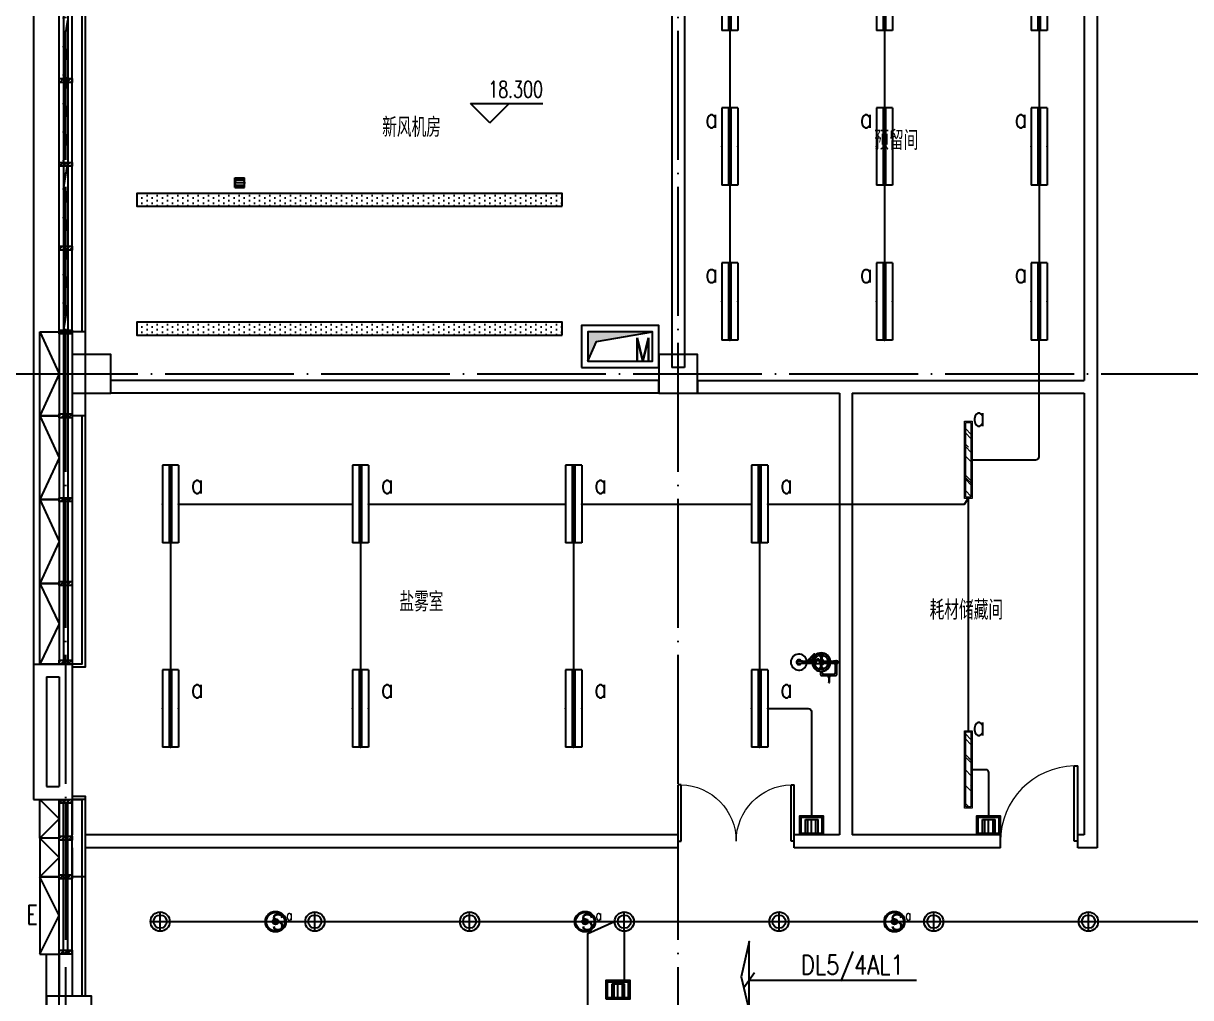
# Model space of a CAD drawing. Extents: x -621157 to 1764546, y -106808 to 741893.
# Drawn here: x 370266 to 388373, y 310325 to 325437 of the extents above; entities that cross this region are included whole.
import ezdxf
from ezdxf.enums import TextEntityAlignment as Align

# ---------------------------------------------------------------- set-up
doc = ezdxf.new("R2010")
doc.units = 0
doc.header["$LTSCALE"] = 1000
doc.header["$MEASUREMENT"] = 0
doc.linetypes.add('XREF-A-101-平面图_t3$0$__DASH', pattern=[0.35, 0.25, -0.1])
doc.linetypes.add('XREF-A-101-平面图_t3$0$DOTE', pattern=[2.42, 2, -0.2, 0.02, -0.2])
for name, color, linetype in [('0-底图', 7, 'Continuous'), ('A-吊顶图及精装修区域', 7, 'Continuous'), ('EQUIP-照明', 3, 'Continuous'), ('I-LIGHT', 3, 'Continuous'), ('SIG_TEXT', 2, 'Continuous'), ('WIRE-控制', 6, 'Continuous'), ('WIRE-照明', 4, 'Continuous'), ('XREF-A-101-平面图_t3$0$1212121', 8, 'Continuous'), ('XREF-A-101-平面图_t3$0$A-COLUMN', 8, 'Continuous'), ('XREF-A-101-平面图_t3$0$A-CURTWALL', 8, 'Continuous'), ('XREF-A-101-平面图_t3$0$A-DIM_ELEV', 8, 'Continuous'), ('XREF-A-101-平面图_t3$0$A-DIM_LEAD', 3, 'Continuous'), ('XREF-A-101-平面图_t3$0$A-DOTE', 8, 'Continuous'), ('XREF-A-101-平面图_t3$0$A-PUB_HATCH', 8, 'Continuous'), ('XREF-A-101-平面图_t3$0$A-RAIL', 8, 'Continuous'), ('XREF-A-101-平面图_t3$0$A-ROOM-CH', 8, 'Continuous'), ('XREF-A-101-平面图_t3$0$A-SEE', 8, 'Continuous'), ('XREF-A-101-平面图_t3$0$A-WALL', 8, 'Continuous'), ('XREF-A-101-平面图_t3$0$A-WALL-FILL', 8, 'Continuous'), ('XREF-A-101-平面图_t3$0$A-WINDOW', 8, 'Continuous'), ('XREF-A-101-平面图_t3$0$A-开启符号', 8, 'Continuous'), ('XREF-A-101-平面图_t3$0$A-背衬铝板', 8, 'Continuous'), ('XREF-A-101-平面图_t3$0$M-HOLE', 8, 'Continuous'), ('XREF-A-101-平面图_t3$0$PUB_TEXT', 8, 'Continuous'), ('XREF-A-101-平面图_t3$0$家具-实验室家具', 8, 'Continuous'), ('控制系统', 6, 'Continuous')]:
    doc.layers.add(name, color=color, linetype=linetype)
doc.layers.add('弱电设备层', color=1, linetype='Continuous', lineweight=9)
doc.layers.add('灯具图例与顶面填充$0$I-C-light', color=3, linetype='Continuous', lineweight=13)
doc.styles.add('_TEL_DIM', font='SIMPLEX', dxfattribs={"width": 0.8, "height": 3.5, "bigfont": 'HZTXT'})
doc.styles.add('DIM_FONT', font='ROMANS', dxfattribs={"width": 0.8, "bigfont": 'HZDXC'})
doc.styles.add('XREF-A-101-平面图_t3$0$-HZDXCROMANS', font='ROMANS.shx', dxfattribs={"bigfont": 'HZDXC.shx'})
doc.styles.add('XREF-A-101-平面图_t3$0$_TCH_DIM', font='SIMPLEX', dxfattribs={"bigfont": 'GBCBIG'})
doc.styles.add('XREF-A-101-平面图_t3$0$A-STANDARD', font='SIMPLEX', dxfattribs={"bigfont": 'GBCBIG'})
doc.styles.add('XREF-A-101-平面图_t3$0$hzdxcROMANS', font='ROMANS', dxfattribs={"width": 0.8, "bigfont": 'HZDXC'})
doc.styles.add('XZC', font='SIMPLEX.SHX', dxfattribs={"width": 0.7, "bigfont": 'hztxt.shx'})
doc.linetypes.add('Ground', pattern='A,0.75,-0.125,[135,sr.shx,S=0.1,R=0,X=-0.15,Y=0],0.125,-0.125', length=1.125)
doc.linetypes.add('LED_LINE', pattern='A,12.7,-5.08,["LED",XZC,S=2.54,R=0,X=-2.54,Y=-1.27],-6.35', length=24.13)

# ---------------------------------------------------------------- blocks, each defined once
blk = doc.blocks.new('XREF-A-101-平面图_t3$0$柱网4F')
at = {"layer": 'XREF-A-101-平面图_t3$0$A-COLUMN'}
for points in [[(100, -20300), (700, -20300), (700, -19700), (100, -19700)], [(9200, -20300), (9800, -20300), (9800, -19700), (9200, -19700)], [(-300, -30350), (400, -30350), (400, -29650), (-300, -29650)]]:
    blk.add_lwpolyline(points, close=True, dxfattribs=at)
blk = doc.blocks.new('XREF-A-101-平面图_t3$0$G$C869EB286')
at = {"layer": 'XREF-A-101-平面图_t3$0$A-WINDOW'}
h = blk.add_hatch(dxfattribs=at)
h.set_pattern_fill('ANSI31', color=256, scale=25)
h.set_pattern_definition([(45, (-143.957, -89940), (-28.0633, 28.0633), [])])
h.paths.add_polyline_path([(0, 60), (200, 60), (200, 0), (0, 0)])
blk.add_lwpolyline([(0, 60), (200, 60), (200, 0), (0, 0)], close=True, dxfattribs=at)
blk = doc.blocks.new('XREF-A-101-平面图_t3$0$ROOM')
at = {"layer": 'XREF-A-101-平面图_t3$0$A-ROOM-CH', "style": 'XREF-A-101-平面图_t3$0$-HZDXCROMANS', "width": 0.6}
for tag, p in [('中文房间名称', (0, -1000)), ('英文房间名称', (0, -1500))]:
    blk.add_attdef(tag, text='', height=300, dxfattribs=at).set_placement(p, align=Align.CENTER)
blk = doc.blocks.new('XREF-A-101-平面图_t3$0$地漏1')
for p, q in [((-75, -75), (-75, 75)), ((75, 75), (-75, 75)), ((-40, 75), (-40, -75)), ((0, 75), (0, -75)), ((40, 75), (40, -75)), ((75, -75), (75, 75)), ((75, -75), (-75, -75))]:
    blk.add_line(p, q)
blk.add_circle((0, 0), 75)
blk = doc.blocks.new('XREF-A-101-平面图_t3$0$G$C763C4DB6')
at = {"layer": 'XREF-A-101-平面图_t3$0$PUB_TEXT', "zscale": 0.5, "rotation": 270}
blk.add_blockref('XREF-A-101-平面图_t3$0$地漏1', (-51320, 219664), dxfattribs=at)
blk = doc.blocks.new('XREF-A-101-平面图_t3$0$轴网(3)')
at = {"layer": 'XREF-A-101-平面图_t3$0$A-DOTE', "linetype": 'XREF-A-101-平面图_t3$0$DOTE'}
for p, q in [((0, -3300), (0, 43300)), ((9500, -3300), (9500, 43300)), ((-3300, 20000), (69800, 20000))]:
    blk.add_line(p, q, dxfattribs=at)
blk = doc.blocks.new('XREF-A-101-平面图_t3$0$Shower_plan')
at = {"layer": 'XREF-A-101-平面图_t3$0$1212121'}
for p, q in [((-20, -112), (-20, -94)), ((-16, -314), (-16, -120)), ((16, -314), (16, -120)), ((20, -112), (20, -94)), ((164, -90), (164, -66)), ((184, -114), (208, -114)), ((212, -177), (208, -177)), ((-94, -290), (-90, -290)), ((-75, -301), (-18, -302)), ((-75, -315), (-22, -315)), ((-34, -355), (-31, -355)), ((-34, -361), (-31, -361)), ((75, -302), (17, -302)), ((75, -316), (22, -316)), ((94, -327), (90, -327)), ((160, -297), (160, -321)), ((184, -274), (208, -274)), ((212, -199), (208, -199)), ((215, -184), (220, -184)), ((215, -193), (220, -193)), ((-16, -607), (-16, -396)), ((16, -607), (16, -396))]:
    blk.add_line(p, q, dxfattribs=at)
for points in [[(-22, -120), (-22, -112), (22, -112), (22, -120)], [(-37, -500), (-34, -500), (-34, -346), (-37, -346)], [(24, -388), (-24, -388), (-24, -338), (-22, -336), (22, -336), (24, -338)]]:
    blk.add_lwpolyline(points, close=True, dxfattribs=at)
for points in [[(143, -321), (184, -321, 0.414214), (208, -297), (208, -90, 0.414214), (184, -66), (23, -66)], [(143, -297), (160, -297, 0.414214), (184, -273), (184, -114, 0.414214), (160, -90), (23, -90)], [(-111, -308, -0.092425), (-109, -301, -0.095768), (-106, -295, -0.100909), (-101, -292, -0.104872), (-94, -290, -0.001591), (-94, -290, -0.100909)], [(-93, -325, -0.034962), (-95, -325, -0.104872), (-101, -324, -0.100909), (-106, -320, -0.095768), (-110, -314, -0.092425), (-111, -308, -0.092425)], [(-37, -349, 0.153738), (-38, -347), (-43, -347, 0.078248), (-44, -349), (-44, -364, 0.153738), (-43, -367), (-38, -367, 0.153738), (-37, -364)], [(92, -292, -0.034962), (94, -292, -0.104872), (100, -293, -0.100909), (106, -297, -0.095768), (109, -303, -0.092425), (110, -310, -0.092425)], [(110, -310, -0.092425), (109, -316, -0.095768), (105, -322, -0.100909), (100, -326, -0.104872), (94, -327, -0.001591), (94, -327, -0.100909)], [(-16, -530), (-128, -419, -1), (-122, -414)], [(-122, -414), (-53, -483, -1)], [(-37, -491), (-54, -491, -1), (-54, -483), (-37, -483)], [(-45, -491), (-16, -519, -1)], [(-23, -388), (-23, -395, 0.154019), (-19, -396), (19, -396, 0.154019), (23, -395), (23, -388)]]:
    blk.add_lwpolyline(points, format="xyb", dxfattribs=at)
for points in [[(212, -177), (214, -177), (215, -179), (215, -198), (214, -199)], [(212, -199), (214, -199), (215, -198), (215, -179), (214, -177)], [(-24, -371), (-31, -371), (-31, -346), (-24, -346)], [(-22, -336), (-22, -314), (22, -314), (22, -336)], [(-34, -491), (-28, -491), (-28, -483), (-34, -483)], [(-31, -657), (-20, -637)], [(20, -637), (31, -657), (16, -684), (-16, -684), (-31, -657)]]:
    blk.add_lwpolyline(points, dxfattribs=at)
for points in [[(221, -201), (229, -201, 0.414214), (231, -199), (231, -194, -0.414214), (232, -193), (313, -193, 0.414214), (313, -192), (313, -185, 0.414214), (313, -184), (232, -184, -0.414214), (231, -183), (231, -177, 0.414214), (229, -176), (221, -176, 0.414214), (220, -177), (220, -199, 0.414214)], [(-106, -308, -0.092425), (-105, -301, -0.095768), (-102, -295, -0.100909), (-96, -292, -0.104872), (-90, -290, -0.104872), (-84, -292, -0.100909), (-79, -296, -0.095768), (-75, -301, -0.092425), (-74, -308, -0.092425), (-75, -315, -0.095768), (-79, -320, -0.100909), (-84, -324, -0.104872), (-90, -325, -0.104872), (-97, -324, -0.100909), (-102, -320, -0.095768), (-105, -314, -0.092425)], [(106, -310, -0.092425), (105, -316, -0.095768), (101, -322, -0.100909), (96, -326, -0.104872), (90, -327, -0.104872), (84, -325, -0.100909), (78, -322, -0.095768), (75, -316, -0.092425), (74, -309, -0.092425), (75, -303, -0.095768), (78, -297, -0.100909), (84, -293, -0.104872), (90, -292, -0.104872), (96, -293, -0.100909), (101, -297, -0.095768), (105, -303, -0.092425)], [(-20, -657), (-20, -607), (20, -607), (20, -657, -1)]]:
    blk.add_lwpolyline(points, format="xyb", close=True, dxfattribs=at)
for centre, radius in [((0, -78), 26.3), ((0, -78), 16.4), ((-60, -481), 3.91)]:
    blk.add_circle(centre, radius, dxfattribs=at)
for centre, radius, start, end in [((0, -309), 144, 96.5663, 263.4343), ((0, -309), 139, 96.804, 263.1966), ((0, -309), 144, 276.5663, 83.4343), ((0, -309), 139, 276.804, 83.1966), ((0, -309), 111, 98.3801, 261.6205), ((0, -309), 36, 116.7475, 168.6934), ((0, -309), 36, 190.3072, 231.764), ((0, -309), 18.8, 149.7809, 195.9711), ((0, -309), 111, 278.6256, 81.375), ((0, -309), 36, 10.3072, 62.4104), ((0, -309), 18.8, 344.0295, 27.2237), ((0, -309), 36, 308.7702, 348.6934), ((0, -657), 125, 97.5816, 82.419), ((0, -657), 37.5, 121.3804, 58.6121)]:
    blk.add_arc(centre, radius, start, end, dxfattribs=at)
blk = doc.blocks.new('XREF-A-101-平面图_t3$0$G$C45C07046')
at = {"layer": 'XREF-A-101-平面图_t3$0$家具-实验室家具', "color": 252, "rotation": 270.0000000129395}
blk.add_blockref('XREF-A-101-平面图_t3$0$Shower_plan', (112029, 315529), dxfattribs=at)
blk = doc.blocks.new('XREF-A-101-平面图_t3$0$G$C9E80631F')
at = {"layer": 'XREF-A-101-平面图_t3$0$A-DIM_LEAD', "color": 7, "style": 'XREF-A-101-平面图_t3$0$_TCH_DIM', "width": 0.705882}
blk.add_text('E', height=298, dxfattribs=at).set_placement((177, -143))
blk = doc.blocks.new('XREF-A-101-平面图_t3$0$DOOR2DLIB$SYSLIB$00000107')
at = {"color": 0}
for p, q in [((0.45, 0.975), (0.5, 0.975)), ((0.45, 0), (0.45, 0.975)), ((0.5, 0), (0.5, 0.975)), ((0.5, 0), (0.45, 0))]:
    blk.add_line(p, q, dxfattribs=at)
at = {"color": 0, "lineweight": 13}
blk.add_arc((0.475, 0), 0.975, 91.4693, 180, dxfattribs=at)
blk = doc.blocks.new('XREF-A-101-平面图_t3$0$DOOR2DLIB$SYSLIB$00000108')
at = {"color": 0}
for p, q in [((-0.5, 0), (-0.5, 0.4875)), ((-0.475, 0.4875), (-0.5, 0.4875)), ((-0.475, 0), (-0.475, 0.4875)), ((0.475, 0), (0.475, 0.4875)), ((0.475, 0.4875), (0.5, 0.4875)), ((0.5, 0), (0.5, 0.4875)), ((-0.5, 0), (-0.475, 0)), ((0.5, 0), (0.475, 0))]:
    blk.add_line(p, q, dxfattribs=at)
at = {"color": 0, "lineweight": 13}
for centre, start, end in [((-0.4875, 0), 0, 88.53072), ((0.4875, 0), 91.46928, 180)]:
    blk.add_arc(centre, 0.4875, start, end, dxfattribs=at)
blk = doc.blocks.new('XREF-A-101-平面图_t3$0$WINDOW2DLIB$SYSLIB$00000012')
at = {"color": 0}
for points in [[(-0.5, 0.5), (-0.5, -0.5)], [(0.5, 0.5), (-0.5, 0.5)], [(0.5, -0.5), (0.5, 0.5)], [(-0.5, 0.1667), (0.5, 0.1667)], [(-0.3839, -0.1667), (-0.448, 0.1667)], [(-0.3159, -0.1667), (-0.38, 0.1667)], [(-0.2479, -0.1667), (-0.312, 0.1667)], [(-0.1799, -0.1667), (-0.244, 0.1667)], [(-0.1119, -0.1667), (-0.176, 0.1667)], [(-0.0439, -0.1667), (-0.108, 0.1667)], [(0.0241, -0.1667), (-0.04, 0.1667)], [(0.0921, -0.1667), (0.028, 0.1667)], [(0.16, -0.1667), (0.0959, 0.1667)], [(0.228, -0.1667), (0.1639, 0.1667)], [(0.296, -0.1667), (0.2319, 0.1667)], [(0.364, -0.1667), (0.2999, 0.1667)], [(0.432, -0.1667), (0.3679, 0.1667)], [(0.5, -0.1667), (0.4359, 0.1667)], [(-0.4519, -0.1667), (-0.5, 0.0836)], [(-0.5, -0.1667), (0.5, -0.1667)], [(0.5, -0.5), (-0.5, -0.5)]]:
    blk.add_lwpolyline(points, dxfattribs=at)
blk = doc.blocks.new('XREF-A-101-平面图_t3')
at = {"layer": 'XREF-A-101-平面图_t3$0$A-PUB_HATCH'}
h = blk.add_hatch(dxfattribs=at)
h.set_pattern_fill('DOTS', color=256, scale=50, angle=270)
h.set_pattern_definition([(270, (200100, 562005), (79.375, -39.6875), [0, -79.375])])
h.paths.add_polyline_path([(207700, 322600), (207700, 322800), (201100, 322800), (201100, 322600)])
h = blk.add_hatch(dxfattribs=at)
h.set_pattern_fill('DOTS', color=256, scale=50, angle=270)
h.set_pattern_definition([(270, (200100, 560005), (79.375, -39.6875), [0, -79.375])])
h.paths.add_polyline_path([(207700, 320600), (207700, 320800), (201100, 320800), (201100, 320600)])
h = blk.add_hatch(color=256, dxfattribs=at)
h.dxf.hatch_style = 1
h.paths.add_polyline_path([(209100, 320650), (208100, 320650), (208100, 320200), (208232, 320502)])
at = {"layer": 'XREF-A-101-平面图_t3$0$A-CURTWALL'}
for p, q in [((199900, 320650), (199900, 315500)), ((200100, 320650), (199900, 320650)), ((199967, 320650), (199967, 315500)), ((200033, 320650), (200033, 315500)), ((200100, 320650), (200100, 315500)), ((200100, 315500), (199900, 315500)), ((199900, 311000), (199900, 313400)), ((199900, 313400), (200100, 313400)), ((199967, 311000), (199967, 313400)), ((200033, 311000), (200033, 313400)), ((200100, 311000), (200100, 313400))]:
    blk.add_line(p, q, dxfattribs=at)
at = {"layer": 'XREF-A-101-平面图_t3$0$A-DIM_ELEV'}
for p, q in [((206580, 323896), (206280, 324196)), ((206280, 324196), (207401, 324196)), ((206580, 323896), (206880, 324196))]:
    blk.add_line(p, q, dxfattribs=at)
at = {"layer": 'XREF-A-101-平面图_t3$0$A-RAIL'}
for points in [[(200250, 327200), (200250, 320650)], [(200300, 327200), (200300, 320650)], [(200300, 319350), (200300, 315450), (200100, 315450)], [(200250, 319350), (200250, 315500), (200100, 315500)], [(200100, 313450), (200300, 313450), (200300, 310350)], [(200100, 313400), (200250, 313400), (200250, 310350)]]:
    blk.add_lwpolyline(points, dxfattribs=at)
at = {"layer": 'XREF-A-101-平面图_t3$0$A-SEE'}
blk.add_lwpolyline([(199500, 336300), (199500, 315500)], dxfattribs=at)
at = {"layer": 'XREF-A-101-平面图_t3$0$A-WALL'}
for p, q in [((215800, 327150), (215800, 319900)), ((216000, 327150), (216000, 319800)), ((209400, 326750), (209400, 320100)), ((209600, 326650), (209600, 320100)), ((200100, 320650), (200100, 319350)), ((200300, 320650), (200100, 320650)), ((200300, 320650), (200300, 319350)), ((209600, 320100), (209400, 320100)), ((209200, 319900), (200700, 319900)), ((200700, 319700), (200700, 319900)), ((209200, 319700), (209200, 319900)), ((209800, 319900), (212100, 319900)), ((209800, 319900), (209800, 319700)), ((212100, 319900), (215800, 319900)), ((216000, 319800), (216000, 312650)), ((209200, 319700), (200700, 319700)), ((209800, 319700), (212000, 319700)), ((212000, 319700), (212000, 312850)), ((212200, 319700), (212200, 312850)), ((212200, 319700), (215800, 319700)), ((215800, 319700), (215800, 312850)), ((200300, 319350), (200100, 319350)), ((199500, 315500), (199500, 313400)), ((199500, 315500), (200100, 315500)), ((200100, 315500), (200100, 313400)), ((199700, 315300), (199700, 313600)), ((199700, 315300), (199900, 315300)), ((199900, 315300), (199900, 313600)), ((199700, 313600), (199900, 313600)), ((199500, 313400), (200100, 313400)), ((200100, 313400), (200100, 312850)), ((200300, 313400), (200100, 313400)), ((200300, 313400), (200300, 312850)), ((200100, 312650), (200100, 312850)), ((209500, 312850), (200300, 312850)), ((212000, 312850), (211300, 312850)), ((214500, 312850), (212200, 312850)), ((215800, 312850), (215700, 312850)), ((200100, 312650), (200100, 312200)), ((200300, 312650), (200300, 312200)), ((209500, 312650), (200300, 312650)), ((212100, 312650), (211300, 312650)), ((214500, 312650), (212100, 312650)), ((216000, 312650), (215700, 312650)), ((200300, 312200), (200100, 312200))]:
    blk.add_line(p, q, dxfattribs=at)
for points in [[(209500, 312650), (209500, 312850)], [(211300, 312650), (211300, 312850)], [(214500, 312650), (214500, 312850)], [(215700, 312650), (215700, 312850)]]:
    blk.add_lwpolyline(points, dxfattribs=at)
at = {"layer": 'XREF-A-101-平面图_t3$0$A-WALL-FILL', "color": 171}
for p, q in [((199700, 307600), (199700, 311000)), ((199700, 311000), (199900, 311000)), ((199900, 311000), (199900, 310350)), ((200100, 311000), (199900, 311000)), ((199900, 307700), (199900, 311000)), ((200100, 311000), (200100, 310350)), ((200100, 310350), (199900, 310350))]:
    blk.add_line(p, q, dxfattribs=at)
at = {"layer": 'XREF-A-101-平面图_t3$0$A-开启符号', "linetype": 'Continuous'}
for points in [[(199600, 320650), (199900, 320650), (199900, 319350), (199600, 319350)], [(199600, 319350), (199900, 319350), (199900, 318050), (199600, 318050)], [(199600, 318050), (199900, 318050), (199900, 316750), (199600, 316750)], [(199600, 316750), (199900, 316750), (199900, 315500), (199600, 315500)], [(199600, 313400), (199900, 313400), (199900, 312800), (199600, 312800)], [(199600, 312200), (199900, 312200), (199900, 312800), (199600, 312800)], [(199600, 311000), (199900, 311000), (199900, 312200), (199600, 312200)]]:
    blk.add_lwpolyline(points, close=True, dxfattribs=at)
for points in [[(199600, 320650), (199900, 320000), (199600, 319350)], [(199600, 319350), (199900, 318700), (199600, 318050)], [(199600, 318050), (199900, 317400), (199600, 316750)], [(199600, 316750), (199900, 316125), (199600, 315500)], [(199600, 313400), (199900, 313100), (199600, 312800)], [(199600, 312200), (199900, 312500), (199600, 312800)], [(199600, 311000), (199900, 311600), (199600, 312200)]]:
    blk.add_lwpolyline(points, dxfattribs=at)
at = {"layer": 'XREF-A-101-平面图_t3$0$A-背衬铝板', "color": 6, "linetype": 'XREF-A-101-平面图_t3$0$__DASH', "ltscale": 0.5, "const_width": 30}
for points in [[(200000, 320620), (200000, 319380)], [(200000, 313340), (200000, 312230)]]:
    blk.add_lwpolyline(points, dxfattribs=at)
at = {"layer": 'XREF-A-101-平面图_t3$0$M-HOLE'}
for points in [[(207700, 322600), (207700, 322800), (201100, 322800), (201100, 322600)], [(207700, 320600), (207700, 320800), (201100, 320800), (201100, 320600)], [(208000, 320100), (209200, 320100), (209200, 320750), (208000, 320750)], [(208100, 320200), (209100, 320200), (209100, 320650), (208100, 320650)]]:
    blk.add_lwpolyline(points, close=True, dxfattribs=at)
blk.add_lwpolyline([(209100, 320650), (208100, 320650), (208100, 320200), (208232, 320502), (209100, 320650)], dxfattribs=at)
for name, p in [('XREF-A-101-平面图_t3$0$G$C45C07046', (100000, 0)), ('XREF-A-101-平面图_t3$0$G$C763C4DB6', (254020, 103300)), ('XREF-A-101-平面图_t3$0$G$C9E80631F', (199215, 311607))]:
    blk.add_blockref(name, p)
at = {"layer": 'XREF-A-101-平面图_t3$0$A-COLUMN'}
blk.add_blockref('XREF-A-101-平面图_t3$0$柱网4F', (200000, 340000), dxfattribs=at)
at = {"layer": 'XREF-A-101-平面图_t3$0$A-DOTE'}
blk.add_blockref('XREF-A-101-平面图_t3$0$轴网(3)', (200000, 300000), dxfattribs=at)
at = {"layer": 'XREF-A-101-平面图_t3$0$A-ROOM-CH'}
ref = blk.add_blockref('XREF-A-101-平面图_t3$0$ROOM', (205364, 324674), dxfattribs=at)
ref.add_attrib('中文房间名称', '新风机房', dxfattribs={"height": 300, "style": 'XREF-A-101-平面图_t3$0$-HZDXCROMANS', "width": 0.8}).set_placement((205364, 323674), align=Align.CENTER)
ref = blk.add_blockref('XREF-A-101-平面图_t3$0$ROOM', (212884, 324473), dxfattribs=at)
ref.add_attrib('中文房间名称', '预留间', dxfattribs={"height": 300, "style": 'XREF-A-101-平面图_t3$0$-HZDXCROMANS', "width": 0.8}).set_placement((212884, 323473), align=Align.CENTER)
ref = blk.add_blockref('XREF-A-101-平面图_t3$0$ROOM', (205517, 317315), dxfattribs=at)
ref.add_attrib('中文房间名称', '盐雾室', dxfattribs={"height": 300, "style": 'XREF-A-101-平面图_t3$0$-HZDXCROMANS', "width": 0.8}).set_placement((205517, 316315), align=Align.CENTER)
ref = blk.add_blockref('XREF-A-101-平面图_t3$0$ROOM', (213970, 317187), dxfattribs=at)
ref.add_attrib('中文房间名称', '耗材储藏间', dxfattribs={"height": 300, "style": 'XREF-A-101-平面图_t3$0$-HZDXCROMANS', "width": 0.8}).set_placement((213970, 316187), align=Align.CENTER)
at = {"layer": 'XREF-A-101-平面图_t3$0$A-WINDOW'}
for name, p, xscale, yscale, zscale, rotation in [('XREF-A-101-平面图_t3$0$WINDOW2DLIB$SYSLIB$00000012', (200000, 323900), 6500.000000861066, 200, 6500.000000861066, 270.000000000006), ('XREF-A-101-平面图_t3$0$DOOR2DLIB$SYSLIB$00000107', (215100, 312750), -1200, -1200, -1200, 180), ('XREF-A-101-平面图_t3$0$DOOR2DLIB$SYSLIB$00000108', (210400, 312750), 1800, -1800, 1800, 180)]:
    blk.add_blockref(name, p, dxfattribs=dict(at, xscale=xscale, yscale=yscale, zscale=zscale, rotation=rotation))
at = {"layer": 'XREF-A-101-平面图_t3$0$A-WINDOW', "rotation": 180}
for p in [(200100, 324580), (200100, 323280), (200100, 321980), (200100, 320680), (200100, 319380), (200100, 318080), (200100, 316780), (200100, 315560), (200100, 313400), (200100, 312230), (200100, 311060)]:
    blk.add_blockref('XREF-A-101-平面图_t3$0$G$C869EB286', p, dxfattribs=at)
at = {"layer": 'XREF-A-101-平面图_t3$0$A-WINDOW'}
blk.add_blockref('XREF-A-101-平面图_t3$0$G$C869EB286', (199900, 312770), dxfattribs=at)
at = {"layer": 'XREF-A-101-平面图_t3$0$A-DIM_ELEV', "color": 7, "style": 'XREF-A-101-平面图_t3$0$A-STANDARD', "width": 0.705882}
blk.add_text('18.300', height=255, dxfattribs=at).set_placement((206554, 324286))
at = {"layer": 'XREF-A-101-平面图_t3$0$M-HOLE', "style": 'XREF-A-101-平面图_t3$0$hzdxcROMANS', "width": 0.7}
blk.add_text('M', height=360, dxfattribs=at).set_placement((208821, 320200))
blk = doc.blocks.new('筒灯')
at = {"color": 8}
for p, q in [((150, 0), (-150, 0)), ((0, 150), (0, -150))]:
    blk.add_line(p, q, dxfattribs=at)
blk.add_circle((0, 0), 150)
blk.add_circle((0, 0), 102, dxfattribs=at)
blk = doc.blocks.new('$equip_U$00000103(3T96GD2-PC)')
for p, q in [((-1.2, 0.25), (1.2, 0.25)), ((-1.2, 0.25), (-1.2, -0.25)), ((1.2, 0.25), (1.2, -0.25)), ((-1.2, -0.25), (1.2, -0.25))]:
    blk.add_line(p, q)
at = {"const_width": 0.14}
blk.add_lwpolyline([(-1.2, 0), (1.2, 0)], dxfattribs=at)
for p in [(-1.2, 0), (0, 0.25), (1.2, 0), (0, -0.25)]:
    blk.add_point(p)
at = {"color": 7, "style": '_TEL_DIM', "flags": 1}
for tag in ['A', 'REMARK']:
    blk.add_attdef(tag, text='', height=0.00002, dxfattribs=at).set_placement((0, 0), align=Align.MIDDLE_CENTER)
blk = doc.blocks.new('$equip_U$00000113(3T96GD2-PC)')
blk.add_blockref('$equip_U$00000103(3T96GD2-PC)', (0, 0))
at = {"color": 7, "style": '_TEL_DIM', "flags": 1}
for tag in ['A', 'REMARK']:
    blk.add_attdef(tag, text='', height=0.00002, dxfattribs=at).set_placement((0, 0), align=Align.MIDDLE_CENTER)
blk = doc.blocks.new('$equip_U$00000128(7WHLKQ2-PC)')
blk.add_blockref('$equip_U$00000113(3T96GD2-PC)', (0, 0))
at = {"color": 7, "style": '_TEL_DIM', "flags": 1}
blk.add_attdef('A', text='', height=0.00002, dxfattribs=at).set_placement((0, 0), align=Align.MIDDLE_CENTER)
blk = doc.blocks.new('G$C3816A8C5')
at = {"layer": '弱电设备层', "lineweight": -3}
for p, q in [((-114, 25), (-114, 298)), ((-114, 298), (129, 298)), ((-72, 25), (-72, 298)), ((1, 25), (1, 298)), ((87, 25), (87, 298)), ((129, 25), (129, 298))]:
    blk.add_line(p, q, dxfattribs=at)
for points in [[(-228, 0), (-228, 368), (228, 368), (228, 0)], [(-200, 25), (-200, 341), (202, 341), (202, 25)]]:
    blk.add_lwpolyline(points, close=True, dxfattribs=at)
blk = doc.blocks.new('灯具图例与顶面填充$0$顶面图例$0$16-吊线灯-011')
at = {"color": 8}
blk.add_wipeout([(0, 35), (0, -25), (600, -25), (600, 35)], dxfattribs=at)
at = {"linetype": 'ByBlock'}
h = blk.add_hatch(dxfattribs=at)
h.set_pattern_fill('AR-RROOF', color=250, scale=5, angle=45)
h.set_pattern_definition([(45, (-809054.52, -461832.93), (107.763073, 287.368196), [1905, -254, 635, -127]), (45, (-808979.98, -461668.59), (-209.239968, 29.634845), [381, -41.91, 762, -95.25]), (45, (-809085.95, -461711.69), (406.805602, 527.141034), [1016, -177.8, 508, -127])])
h.paths.add_polyline_path([(10, 25), (590, 25), (590, -15), (10, -15)])
at = {"color": 0, "linetype": 'ByBlock'}
for points in [[(0, 35), (600, 35), (600, -25), (0, -25)], [(10, 25), (590, 25), (590, -15), (10, -15)]]:
    blk.add_lwpolyline(points, close=True, dxfattribs=at)
blk = doc.blocks.new('G$C573A90DD')
at = {"layer": '灯具图例与顶面填充$0$I-C-light', "xscale": 2, "yscale": 2, "zscale": 2, "rotation": 90}
for p in [(14010, -21934), (14010, -26734)]:
    blk.add_blockref('灯具图例与顶面填充$0$顶面图例$0$16-吊线灯-011', p, dxfattribs=at)
at = {"layer": 'SIG_TEXT', "style": 'DIM_FONT', "width": 0.8}
for p in [(14068, -20809, -672), (14068, -25609, -672)]:
    blk.add_text('a', height=300, dxfattribs=at).set_placement(p)
blk = doc.blocks.new('SS')
at = {"layer": '控制系统'}
for p, q in [((351290, 52821), (351155, 52765)), ((351155, 52821), (351290, 52765)), ((351171, 52844), (351275, 52741)), ((351275, 52844), (351171, 52741)), ((351195, 52860), (351251, 52725)), ((351251, 52860), (351195, 52725)), ((351223, 52866), (351223, 52719)), ((351296, 52793), (351149, 52793))]:
    blk.add_line(p, q, dxfattribs=at)
for radius in [303, 272, 83.5, 73.3]:
    blk.add_circle((351223, 52793), radius, dxfattribs=at)
at = {"color": 7, "style": '_TEL_DIM', "width": 0.8}
blk.add_text('s', height=673, dxfattribs=at).set_placement((351098, 52554))
at = {"layer": 'SIG_TEXT', "style": 'DIM_FONT', "width": 0.75}
blk.add_text('a', height=300, dxfattribs=at).set_placement((351535, 52835))

msp = doc.modelspace()

# ---------------------------------------------------------------- block references
at = {"layer": '0-底图'}
msp.add_blockref('XREF-A-101-平面图_t3', (170924, 0), dxfattribs=at)

# ---------------------------------------------------------------- next in the draw order: linework, layer by layer
at = {"layer": 'WIRE-控制', "linetype": 'Ground'}
for points in [[(381224, 325325), (381224, 324125)], [(383624, 325325), (383624, 324125)], [(386024, 325325), (386024, 324125)], [(381224, 322925), (381224, 321725)], [(383624, 322925), (383624, 321725)], [(386024, 322925), (386024, 321725)], [(372673, 317982), (375371, 317982)], [(375621, 317982), (378677, 317982)], [(372548, 317382), (372548, 315411)], [(375496, 317382), (375496, 315411)], [(378802, 317382), (378802, 315411)], [(372538, 311504), (374638, 311504)], [(374938, 311504), (377038, 311504)], [(377338, 311504), (379438, 311504)], [(379024, 309200), (379024, 311321), (379438, 311504)], [(379588, 311354), (379588, 310594)]]:
    msp.add_lwpolyline(points, dxfattribs=at)

# ---------------------------------------------------------------- next in the draw order: block references
at = {"layer": 'EQUIP-照明', "xscale": 500.0000000023283, "yscale": 500.0000000022701, "zscale": 500.0000000022737}
for p, rotation in [((381224, 325925), 270), ((383624, 325925), 270), ((386024, 325925), 270), ((381224, 323525), 270), ((383624, 323525), 270), ((386024, 323525), 270), ((381224, 321125), 270), ((383624, 321125), 270), ((386024, 321125), 270), ((372548, 317982), 269.9999999999999), ((375496, 317982), 269.9999999999999), ((378802, 317982), 269.9999999999999), ((381687, 317982), 269.9999999999999), ((372548, 314811), 269.9999999999999), ((375496, 314811), 269.9999999999999), ((378802, 314811), 269.9999999999999), ((381687, 314811), 269.9999999999999)]:
    msp.add_blockref('$equip_U$00000128(7WHLKQ2-PC)', p, dxfattribs=dict(at, rotation=rotation))
at = {"layer": 'EQUIP-照明', "color": 1, "xscale": 0.8, "yscale": 0.8, "zscale": 0.8}
for p in [(382491, 312850), (385238, 312850), (379489, 310300)]:
    msp.add_blockref('G$C3816A8C5', p, dxfattribs=at)
at = {"layer": 'I-LIGHT', "linetype": 'LED_LINE', "ltscale": 0.5, "rotation": 180}
for p in [(372388, 311504), (374788, 311504), (377188, 311504), (379588, 311504), (381988, 311504), (384388, 311504), (386788, 311504)]:
    msp.add_blockref('筒灯', p, dxfattribs=at)
at = {"layer": 'WIRE-照明', "xscale": 0.528, "yscale": 0.528, "zscale": 0.528}
for p in [(188733, 283629), (193533, 283629)]:
    msp.add_blockref('SS', p, dxfattribs=at)

# ---------------------------------------------------------------- next in the draw order: texts
at = {"layer": 'SIG_TEXT', "style": 'DIM_FONT', "width": 0.8}
for p in [(380843, 323816, -672), (383243, 323816, -672), (385643, 323816, -672), (380843, 321416, -672), (383243, 321416, -672), (385643, 321416, -672), (372865, 318147, -672), (375813, 318147, -672), (379119, 318147, -672), (382004, 318147, -672), (372865, 314976, -672), (375813, 314976, -672), (379119, 314976, -672), (382004, 314976, -672)]:
    msp.add_text('a', height=300, dxfattribs=at).set_placement(p)

# ---------------------------------------------------------------- next in the draw order: block references
at = {"layer": 'A-吊顶图及精装修区域', "color": 2}
msp.add_blockref('G$C573A90DD', (370924, 340000), dxfattribs=at)

# ---------------------------------------------------------------- next in the draw order: linework, layer by layer
at = {"layer": 'SIG_TEXT'}
for points in [[(381440, 310481), (381609, 310713)], [(381524, 310597), (384121, 310597)]]:
    msp.add_lwpolyline(points, dxfattribs=at)
at = {"layer": 'WIRE-控制', "linetype": 'Ground'}
for points in [[(384964, 318666), (385974, 318666, 0.414214), (386024, 318716), (386024, 320525)], [(381812, 314811), (382441, 314811, -0.414214), (382491, 314761), (382491, 313144)], [(384984, 313866), (385188, 313866, -0.414214), (385238, 313816), (385238, 313144)]]:
    msp.add_lwpolyline(points, format="xyb", dxfattribs=at)
for points in [[(378927, 317982), (381562, 317982)], [(381812, 317982), (384867, 317982), (384924, 318066)], [(384924, 318066), (384924, 314466)], [(381687, 317382), (381687, 315411)], [(379738, 311504), (381838, 311504)], [(382138, 311504), (384238, 311504)], [(384538, 311504), (386638, 311504)], [(386938, 311504), (389038, 311504)]]:
    msp.add_lwpolyline(points, dxfattribs=at)
at = {"layer": 'WIRE-控制', "linetype": 'Ground', "elevation": 672}
msp.add_lwpolyline([(381524, 309100), (381524, 311197), (381399, 310649), (381524, 310122)], dxfattribs=at)

# ---------------------------------------------------------------- next in the draw order: block references
at = {"layer": 'WIRE-照明', "xscale": 0.528, "yscale": 0.528, "zscale": 0.528}
msp.add_blockref('SS', (198333, 283629), dxfattribs=at)

# ---------------------------------------------------------------- next in the draw order: texts
at = {"layer": 'SIG_TEXT', "color": 2, "style": 'DIM_FONT', "width": 0.8}
msp.add_text('DL5/4AL1', height=300, dxfattribs=at).set_placement((383923, 310683), align=Align.RIGHT)

doc.saveas('drawing.dxf')
